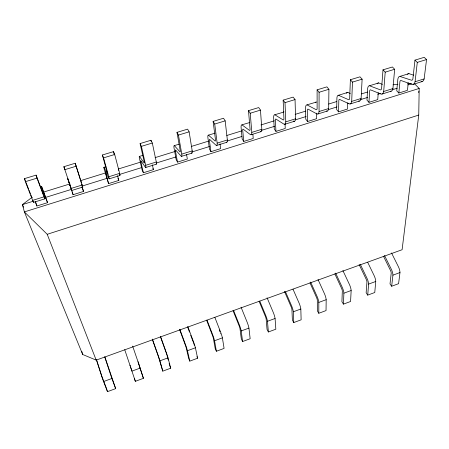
<?xml version="1.0" encoding="UTF-8"?>
<svg xmlns="http://www.w3.org/2000/svg" width="449" height="449" viewBox="0 0 449 449"><rect width="100%" height="100%" fill="white"/><g stroke="black" fill="none" stroke-linecap="round" stroke-linejoin="round"><path stroke-width="0.67" d="M318.004 279.48L324.369 293.523A6.701 1.818 69.3 0 1 326.182 299.696L326.036 310.585L318.796 313.273L318.807 302.407A6.718 1.757 69.4 0 0 316.983 296.222L310.635 282.079M316.646 113.159L316.657 118.676L307.537 121.522L307.391 110.493A3.199 1.061 73.8 0 1 307.997 109.113L316.702 113.81A8.767 2.991 74 0 0 319.065 111.52L319.093 92.27L317.112 89.839L326.906 86.865L328.921 89.278L328.674 108.54A8.744 3.098 74.2 0 1 326.507 110.998M33.624 201.758A9.524 0.466 71 0 1 32.665 200.361L25.357 181.682L24.515 178.635L36.111 175.116L43.323 194.249L41.561 186.352L41.942 187.126L47.543 202.673L36.88 206.001L35.174 201.601M31.907 197.431L22.45 204.592L24.375 211.9L82.678 354.491L96.187 360.12L402.096 249.728L418.749 115.062L419.181 88.447L414.337 83.553M338.535 111.846L338.81 100.795A3.171 1.184 74.2 0 1 339.539 99.386L348.991 103.781A8.683 3.345 74.5 0 0 351.696 101.395L361.114 98.471L362.119 79.17L359.986 76.824L350.383 79.737L349.664 98.617A4.243 1.633 74.5 0 1 348.542 99.667L338.344 95.227A7.465 2.789 74.2 0 0 336.913 98.05L336.643 109.545L338.535 111.846L347.487 109.051L347.706 102.832M342.879 270.511L349.378 284.38A6.656 2.037 69 0 1 351.152 290.52L350.579 301.481L343.446 304.13L343.889 293.186A6.668 1.976 69.1 0 0 342.11 287.034L335.644 273.115M351.696 101.395L352.482 82.105L350.383 79.737M368.96 102.35L369.639 91.27A3.143 1.308 74.6 0 1 370.487 89.839L380.657 93.942A8.598 3.687 74.9 0 0 383.693 91.473L392.931 88.605L394.654 69.269L392.415 66.985L383.003 69.842L381.56 88.807A4.198 1.802 74.9 0 1 380.309 89.839L369.325 85.714A7.397 3.076 74.6 0 0 367.658 88.588L366.973 100.105L368.96 102.35L377.749 99.605L378.243 92.679M367.686 262.295L374.017 275.372A6.606 2.245 68.7 0 1 375.746 281.472L374.763 292.512L367.731 295.122L368.595 284.105A6.617 2.183 68.8 0 0 366.855 277.987L360.261 264.242M383.693 91.473L385.208 72.143L383.003 69.842M82.801 187.048L75.224 163.245L63.881 166.691L71.801 190.466L82.801 187.048L81.561 183.983M398.83 93.027L399.902 81.926A3.109 1.426 75.1 0 1 400.856 80.472L411.722 84.289A8.52 4.019 75.4 0 0 415.072 81.735L424.131 78.923L426.55 59.56L424.204 57.337L414.977 60.138L412.85 79.131A4.159 1.964 75.4 0 1 411.469 80.203L399.728 76.375A7.33 3.356 75.1 0 0 397.842 79.299L396.753 90.838L398.83 93.027L407.456 90.333L408.27 82.7M391.528 252.961L398.291 266.493A6.555 2.447 68.4 0 1 399.975 272.565L398.589 283.673L391.663 286.243L392.931 275.153A6.572 2.391 68.5 0 0 391.236 269.074L384.507 255.492M415.072 81.735L417.289 62.377L414.977 60.138M418.681 92.612L418.85 91.226M96.456 360.003L102.653 379.136L107.474 391.663L115.668 388.626L104.83 356.848M134.397 378.507L135.351 381.324L143.416 378.333L138.023 361.658M152.43 339.674L158.531 356.983L162.785 371.143L170.727 368.202L168.016 357.853A7.021 0.37 71 0 0 165.917 351.455L160.675 336.829M179.712 329.83L185.993 346.92L188.687 358.42L189.798 361.125L197.616 358.223L195.416 347.779A6.965 0.629 70.7 0 0 193.367 341.42L187.744 326.401M206.574 320.137L212.551 335.65A3.384 0.393 70.5 0 1 213.376 338.249L215.211 348.604L216.396 351.258L224.09 348.407L222.39 337.861A6.915 0.881 70.5 0 0 220.392 331.542L214.852 317.359M233.037 310.646L239.16 325.907A3.356 0.516 70.3 0 1 239.968 328.494L241.326 338.939L242.583 341.543L250.16 338.731L248.942 328.096A6.858 1.128 70.2 0 0 246.989 321.815L241.046 307.178M259.079 301.251L265.359 316.321A3.334 0.634 70 0 1 266.15 318.891L267.043 329.42L268.373 331.979L275.838 329.207L275.085 318.487A6.808 1.364 69.9 0 0 273.183 312.24L267.082 297.788M284.447 291.362L291.16 306.875A3.306 0.746 69.7 0 1 291.929 309.434L292.378 320.047L293.775 322.556L301.127 319.828L300.83 309.019A6.752 1.594 69.6 0 0 298.972 302.811L292.995 289.162M103.523 381.566L111.88 378.496L104.78 357M140.172 368.09L131.95 371.115L130.631 367.209M162.785 371.143L159.923 360.828L168.016 357.853M189.798 361.125L187.452 350.708L195.416 347.779M216.396 351.258L214.549 340.746L222.39 337.861M242.583 341.543L241.22 330.935L248.942 328.096M268.373 331.979L267.486 321.282L275.085 318.487M293.775 322.556L293.343 311.774L300.83 309.019M318.807 302.407L326.182 299.696M343.889 293.186L351.152 290.52M368.595 284.105L375.746 281.472M392.931 275.153L399.975 272.565M419.181 88.447L24.375 211.9L47.212 234.294L418.749 115.062M33.653 202.325L44.889 198.834M109.152 178.859L119.922 175.508M145.729 167.488L156.28 164.211M181.559 156.353L191.891 153.143M216.654 145.442L226.784 142.294M251.047 134.751L260.976 131.669M284.761 124.272L294.488 121.252M317.802 114.001L327.338 111.038M350.203 103.932L359.554 101.025M381.976 94.054L391.146 91.203M413.142 84.367L422.139 81.572M72.132 191.875L73.092 194.698L83.542 191.437L82.133 187.008M119.675 175.267A9.289 0.645 71.9 0 0 119.659 173.376L114.708 154.484L113.496 151.633L102.394 155L107.665 174.341L103.882 167.224A7.998 0.421 71.8 0 0 104.336 169.638L108.585 183.624L118.828 180.425L117.571 175.694M156.061 164.138A9.193 1.1 72.3 0 0 156.308 162.005L152.318 143.035L150.954 140.262L140.088 143.562L144.286 162.117A4.501 0.471 72.2 0 1 144.123 162.908L139.398 156.319A7.914 0.803 72.1 0 0 139.549 158.8L142.153 170.081L143.377 172.764L153.418 169.627L152.391 164.878M179.067 144.23L174.206 145.628A7.835 1.167 72.4 0 0 174.066 148.176L176.148 159.502L177.49 162.111L187.34 159.041L186.531 154.271M215.105 133.162L208.325 135.149A7.756 1.521 72.8 0 0 207.904 137.759L209.481 149.124L210.946 151.672L220.599 148.658L220.004 143.871M249.762 122.521L241.781 124.878A7.684 1.858 73.1 0 0 241.096 127.544L242.179 138.949L243.756 141.429L253.23 138.472L252.894 134.358M283.729 112.093L274.592 114.804A7.611 2.183 73.5 0 0 273.643 117.526L274.266 128.964L275.95 131.383L285.244 128.481L285.048 123.666M43.177 192.2L69.977 183.922M80.702 180.616L105.493 172.955M118.222 169.026L141.008 161.988M155.079 157.644L175.183 151.431M191.263 146.469L208.684 141.087M226.779 135.497L241.517 130.945M260.953 124.945L274.356 120.803M295.128 114.388L305.848 111.077M328.629 104.045L336.671 101.558M361.462 93.903L367.495 92.039M32.665 200.361L43.996 196.847A9.491 0.32 71.2 0 0 44.81 198.278L43.087 190.808L47.543 202.673M71.138 188.428L82.229 184.988M108.585 183.624L105.296 171.602L108.821 178.393A9.317 0.511 71.8 0 0 108.798 176.743L119.659 173.376M143.377 172.764L140.879 161.915A3.362 0.342 72.1 0 1 140.806 160.68L145.257 167.073A9.221 0.965 72.2 0 0 145.672 165.305L156.308 162.005M177.49 162.111L175.497 151.223A3.328 0.494 72.4 0 1 175.576 149.96L180.947 155.988A9.126 1.409 72.5 0 0 181.789 154.102L192.2 150.87L189.13 131.832L187.626 129.138L176.985 132.365L180.285 151.038A4.456 0.685 72.5 0 1 179.942 151.829L174.369 145.672M210.946 151.672L209.442 140.745A3.295 0.645 72.8 0 1 209.661 139.443L215.913 145.122A9.031 1.83 72.9 0 0 217.159 143.13L227.362 139.965L225.174 120.86L223.529 118.239L213.112 121.398L215.537 140.133A4.411 0.892 72.9 0 1 215.032 140.975L208.532 135.183M243.756 141.429L242.724 130.463A3.261 0.786 73.1 0 1 243.077 129.138L250.183 134.476A8.941 2.234 73.3 0 0 251.816 132.376L261.818 129.278L260.471 110.112L258.697 107.564L248.493 110.662L250.082 129.407A4.367 1.089 73.3 0 1 249.414 130.339L242.028 124.895M275.95 131.383L275.372 120.383A3.233 0.926 73.5 0 1 275.854 119.03L283.774 124.042A8.851 2.621 73.6 0 0 285.777 121.842L295.577 118.805L295.049 99.588L293.152 97.107L283.151 100.144L283.936 118.985A4.322 1.28 73.6 0 1 283.117 119.911L274.878 114.809M319.065 111.52L328.674 108.54M33.153 201.27L22.45 204.592L23.511 207.191M45.865 197.324L71.29 189.427M82.667 185.897L107.423 178.208M119.462 174.47L141.542 167.617M156.263 163.043L175.666 157.021M191.723 152.037L209.784 146.425M227.183 141.025L241.899 136.457M261.307 130.429L274.687 126.276M295.425 119.832L306.134 116.51M328.208 109.657L336.907 106.957M347.61 103.629L348.952 103.214M360.322 99.684L367.686 97.399M377.721 94.284L380.398 93.454M392.437 89.71L397.124 88.257M407.827 84.934L411.845 83.688M40.258 186.863L41.544 186.47M103.966 167.297L105.925 166.691M139.521 156.375L142.726 155.393M307.537 121.522L305.747 119.165L305.578 107.698A7.538 2.492 73.8 0 1 306.774 104.92L316.393 102.058L316.062 102.069A7.515 2.582 73.9 0 0 315.31 102.619M338.703 95.21L347.829 92.404L350.287 93.476M369.712 85.686L378.67 82.936L382.402 84.345M400.149 76.336L408.938 73.636L413.585 75.168M25.357 181.682L37.003 178.141L43.996 196.847M76.279 166.181L64.886 169.649L63.881 166.691M102.394 155L103.562 157.88L114.708 154.484M140.088 143.562L141.407 146.357L152.318 143.035M176.985 132.365L178.449 135.082L189.13 131.832M213.112 121.398L214.717 124.042L225.174 120.86M248.493 110.662L250.228 113.232L260.471 110.112M283.151 100.144L285.014 102.641L295.049 99.588M319.093 92.27L328.921 89.278M352.482 82.105L362.119 79.17M385.208 72.143L394.654 69.269M417.289 62.377L426.55 59.56M408.938 73.636L408.506 73.681A7.313 3.435 75.2 0 0 407.473 74.309M393.049 84.777L397.904 84.378M407.608 83.576L410.38 83.351M378.67 82.936L378.271 82.964A7.38 3.16 74.8 0 0 377.536 83.346M347.829 92.404L347.459 92.427A7.448 2.874 74.3 0 0 346.443 93.274M307.094 104.914L316.152 109.691A4.282 1.459 74 0 0 317.123 108.725L317.112 89.839M391.663 286.243L390.018 283.914L391.225 273.009A3.21 1.167 68.5 0 0 390.529 270.511L383.553 256.39M367.731 295.122L366.143 292.748L366.956 281.91A3.233 1.066 68.8 0 0 366.244 279.396L359.082 264.45M343.446 304.13L341.919 301.711L342.323 290.946A3.255 0.965 69.1 0 0 341.594 288.421L334.864 273.901M318.796 313.273L317.336 310.809L317.32 300.123A3.283 0.859 69.4 0 0 316.567 297.58L309.984 282.881M31.845 197.347L32.075 197.728L32.059 197.42M152.918 168.566L153.418 169.627M285.542 291.85L291.474 305.55A6.769 1.532 69.7 0 1 293.343 311.774M196.937 356.613L197.616 358.223M259.775 301.15L265.567 315.024A6.819 1.296 70 0 1 267.486 321.282M117.924 178.242L118.828 180.425M233.615 310.59L239.261 324.644A6.875 1.055 70.3 0 1 241.22 330.935M81.162 182.232L81.286 182.502L75.224 163.245M219.252 329.914L219.988 331.8M24.515 178.635L25.284 180.599M26.048 182.558L28.601 189.091M29.112 190.398L30.386 193.665M30.897 194.973L31.66 196.931M106.604 388.795L101.805 376.178M47.212 234.294L96.187 360.12M35.572 201.842L36.88 206.001M207.045 320.182L212.534 334.41A6.926 0.808 70.5 0 1 214.549 340.746M169.879 366.002L170.727 368.202M187.845 327.618L189.512 332.075M190.707 335.263L193.092 341.633M111.88 378.496L115.668 388.626M193.328 342.267L193.463 342.632A3.401 0.309 70.7 0 1 193.564 342.907M69.129 182.777L69.443 183.748M179.813 329.263L185.386 344.338A6.982 0.556 70.8 0 1 187.452 350.708M160.45 336.778L165.765 351.623M166.001 352.269L166.601 354.025M83.542 191.437L81.937 186.733M152.391 339.096L157.807 354.424A7.038 0.292 71.1 0 1 159.923 360.828M143.416 378.333L138.741 363.926M70.173 185.628L70.269 185.914L69.999 185.078M132.635 346.084L138.359 362.798M138.41 362.803L138.803 363.965M129.974 365.239L130.76 367.557M124.715 349.676L130.249 366.081M130.889 367.989L135.351 381.324M73.092 194.698L67.636 178.348L71.801 190.466M96.552 359.834L101.682 375.802M166.775 354.553L167.006 355.311M106.778 389.367L107.474 391.663M36.111 175.116L37.003 178.141M81.757 351.292L82.678 354.491M103.562 157.88L108.798 176.743M113.496 151.633L114.366 154.939M167.18 355.984L168.246 360.042M169.138 363.426L169.671 365.458M194.316 345.292L194.305 345.247A3.401 0.309 70.7 0 0 194.176 344.781M118.356 170.132L118.368 170.177A4.535 0.314 71.9 0 1 118.407 170.384M141.407 146.357L145.672 165.305M150.954 140.262L151.234 141.592M178.449 135.082L181.789 154.102M214.717 124.042L217.159 143.13M250.228 113.232L251.816 132.376M285.014 102.641L285.777 121.842M220.667 333.607A3.379 0.432 70.5 0 1 220.756 333.876M193.755 343.463A3.401 0.309 70.7 0 1 194.024 344.276M392.931 88.605A8.576 3.788 75.1 0 1 390.495 91.276M377.138 83.845A7.38 3.16 74.8 0 1 377.323 83.57M361.114 98.471A8.66 3.446 74.6 0 1 358.639 101.014M261.818 129.278A8.918 2.346 73.4 0 1 260.319 131.563M295.577 118.805A8.828 2.728 73.8 0 1 293.466 121.028M283.414 112.418A7.588 2.273 73.6 0 1 284.065 111.891M424.131 78.923A8.497 4.108 75.6 0 1 421.067 81.611M192.2 150.87A9.098 1.532 72.6 0 1 191.431 152.969M227.362 139.965A9.008 1.948 73 0 1 226.223 142.159"/></g></svg>
